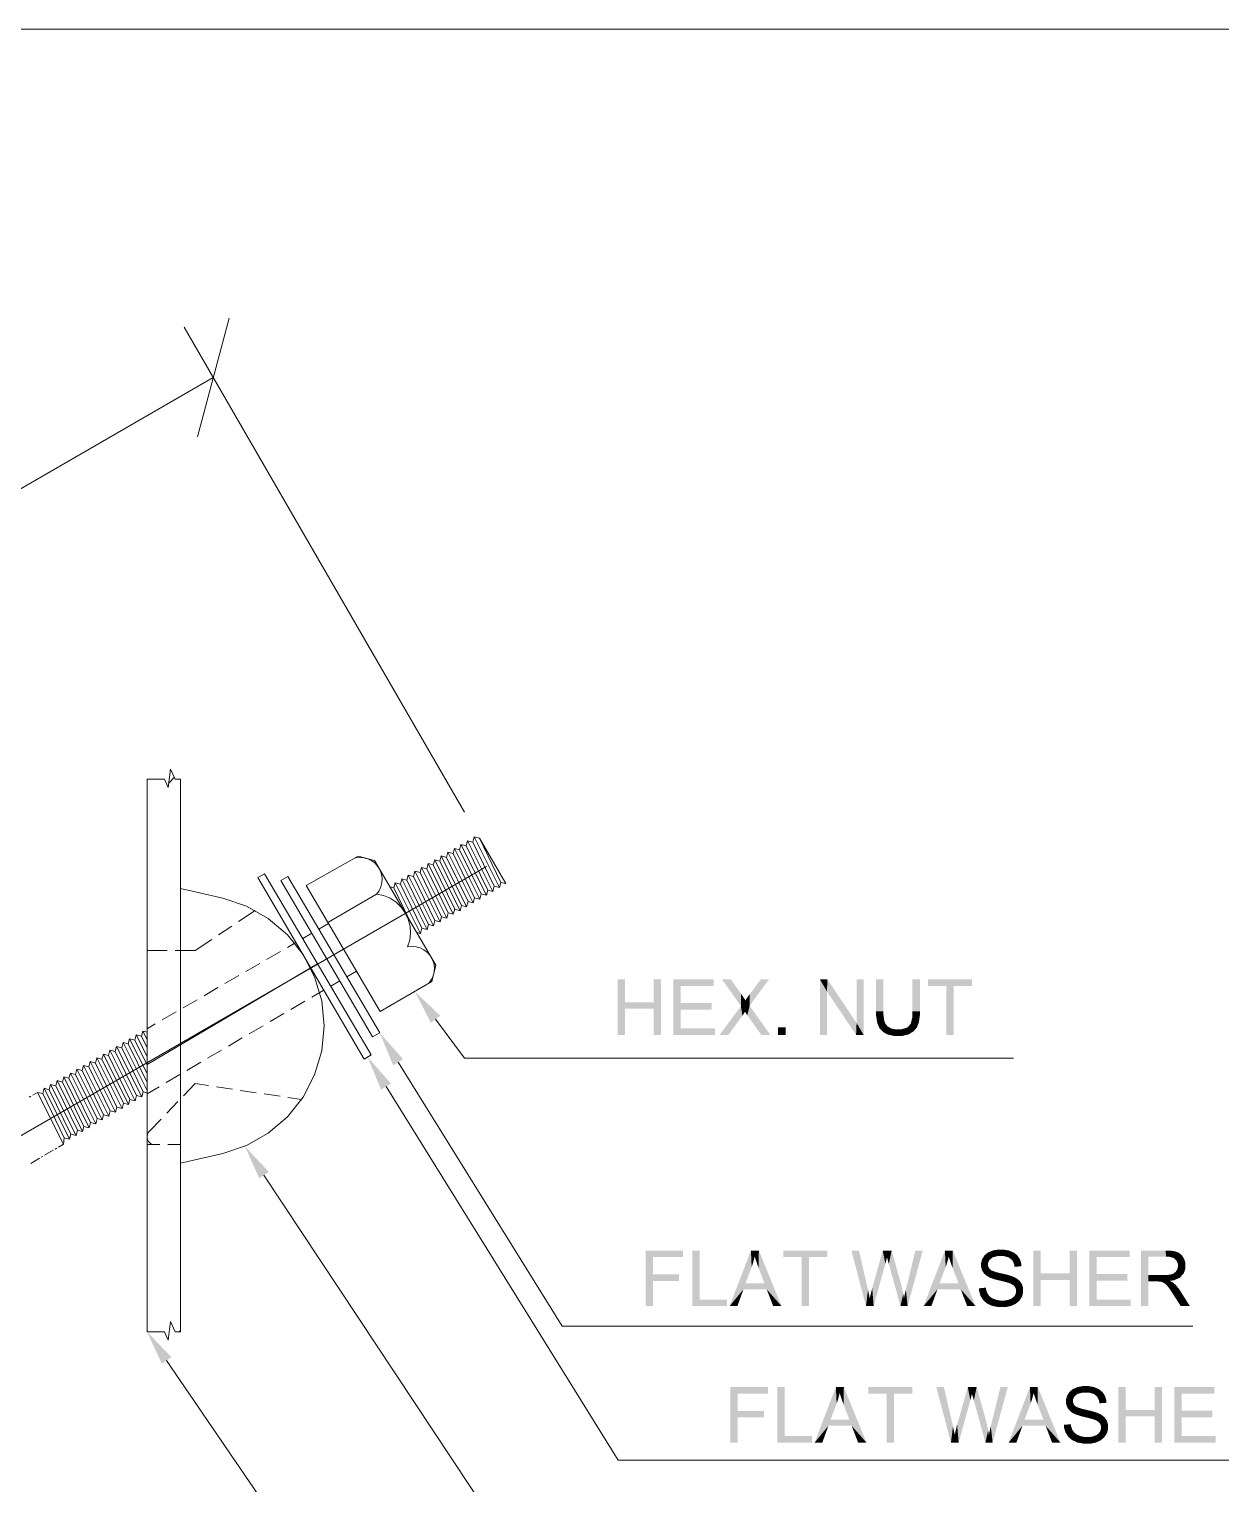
# Model space of a CAD drawing. Header units: millimetres. Extents: x 2 to 579, y 1 to 405.
# Drawn here: x 255.89 to 274.42, y 110.46 to 133.07 of the extents above; entities that cross this region are included whole.
import ezdxf

# ---------------------------------------------------------------- set-up
doc = ezdxf.new("R2010")
doc.units = ezdxf.units.MM
doc.linetypes.add('XKITLINE00', pattern=[0])
doc.layers.add('LinkedObject', color=7, linetype='Continuous', lineweight=0)

# ---------------------------------------------------------------- blocks, each defined once
blk = doc.blocks.new('*A4')
at = {"layer": 'LinkedObject'}
for color, points in [(7, [(265.152, 117.948), (265.038, 117.439), (265.038, 118.303)]), (7, [(265.152, 117.948), (265.038, 118.303), (265.152, 118.303)]), (7, [(265.715, 118.303), (265.601, 117.948), (265.601, 118.303)]), (7, [(265.601, 117.846), (265.601, 117.948), (265.715, 118.303)]), (7, [(265.601, 117.846), (265.715, 118.303), (265.715, 117.439)]), (7, [(266.021, 117.936), (265.907, 117.439), (265.907, 118.303)]), (7, [(266.021, 117.936), (265.907, 118.303), (266.021, 118.201)]), (7, [(266.532, 118.201), (265.907, 118.303), (266.532, 118.303)]), (7, [(266.021, 118.201), (265.907, 118.303), (266.532, 118.201)]), (7, [(266.798, 118.303), (266.955, 117.887), (266.661, 118.303)]), (7, [(266.955, 118.082), (266.955, 117.887), (266.798, 118.303)]), (7, [(267.09, 117.893), (267.092, 118.073), (267.39, 118.303)]), (7, [(267.39, 118.303), (267.092, 118.073), (267.265, 118.303)]), (7, [(268.183, 118.303), (268.292, 118.117), (268.183, 117.439)]), (7, [(268.292, 118.117), (268.183, 118.303), (268.3, 118.303)]), (7, [(268.292, 118.117), (268.3, 118.303), (268.745, 117.439)]), (7, [(268.745, 117.439), (268.3, 118.303), (268.753, 117.625)]), (7, [(268.863, 118.303), (268.753, 117.625), (268.753, 118.303)]), (7, [(268.863, 117.439), (268.753, 117.625), (268.863, 118.303)]), (7, [(269.171, 118.303), (269.057, 117.804), (269.057, 118.303)]), (7, [(269.171, 117.804), (269.057, 117.804), (269.171, 118.303)]), (7, [(269.736, 118.303), (269.622, 117.804), (269.622, 118.303)]), (7, [(269.736, 117.804), (269.622, 117.804), (269.736, 118.303)]), (7, [(269.861, 118.303), (270.146, 118.201), (269.861, 118.201)]), (7, [(270.26, 118.201), (270.146, 118.201), (269.861, 118.303)]), (7, [(270.26, 118.201), (269.861, 118.303), (270.546, 118.303)]), (7, [(270.26, 118.201), (270.546, 118.303), (270.546, 118.201)]), (6, [(262.281, 117.737), (262.136, 117.629), (261.886, 118.116)]), (7, [(266.98, 118.048), (266.955, 117.887), (266.955, 118.082)]), (7, [(267.014, 117.995), (266.955, 117.887), (266.98, 118.048)]), (7, [(267.072, 118.047), (267.09, 117.893), (267.038, 117.999)]), (7, [(267.092, 118.073), (267.09, 117.893), (267.072, 118.047)]), (7, [(268.183, 117.439), (268.292, 118.117), (268.292, 117.439)]), (7, [(270.146, 117.439), (270.26, 118.201), (270.26, 117.439)]), (7, [(270.146, 118.201), (270.26, 118.201), (270.146, 117.439)]), (7, [(265.152, 117.846), (265.038, 117.439), (265.152, 117.948)]), (7, [(265.038, 117.439), (265.152, 117.846), (265.152, 117.439)]), (7, [(265.152, 117.948), (265.601, 117.846), (265.152, 117.846)]), (7, [(265.601, 117.948), (265.601, 117.846), (265.152, 117.948)]), (7, [(265.601, 117.846), (265.715, 117.439), (265.601, 117.439)]), (7, [(266.021, 117.834), (265.907, 117.439), (266.021, 117.936)]), (7, [(266.021, 117.541), (265.907, 117.439), (266.021, 117.834)]), (7, [(266.5, 117.834), (266.021, 117.936), (266.5, 117.936)]), (7, [(266.021, 117.834), (266.021, 117.936), (266.5, 117.834)]), (7, [(266.955, 117.887), (266.977, 117.738), (266.622, 117.439)]), (7, [(267.024, 117.976), (266.955, 117.887), (267.014, 117.995)]), (7, [(266.955, 117.887), (267.024, 117.976), (267.09, 117.893)]), (7, [(267.09, 117.893), (267.018, 117.8), (266.955, 117.887)]), (7, [(266.977, 117.738), (266.955, 117.887), (266.984, 117.747)]), (7, [(266.984, 117.747), (266.955, 117.887), (267.004, 117.778)]), (7, [(267.004, 117.778), (266.955, 117.887), (267.018, 117.8)]), (7, [(267.018, 117.8), (267.09, 117.893), (267.027, 117.787)]), (7, [(267.038, 117.999), (267.09, 117.893), (267.024, 117.976)]), (7, [(267.027, 117.787), (267.09, 117.893), (267.045, 117.76)]), (7, [(267.045, 117.76), (267.09, 117.893), (267.054, 117.747)]), (7, [(267.054, 117.747), (267.09, 117.893), (267.272, 117.439)]), (7, [(267.272, 117.439), (267.09, 117.893), (267.413, 117.439)]), (7, [(269.171, 117.804), (269.057, 117.735), (269.057, 117.804)]), (7, [(269.171, 117.748), (269.057, 117.735), (269.171, 117.804)]), (7, [(269.595, 117.613), (269.736, 117.804), (269.707, 117.597)]), (7, [(269.622, 117.723), (269.736, 117.804), (269.595, 117.613)]), (7, [(269.736, 117.804), (269.622, 117.723), (269.622, 117.804)]), (7, [(269.707, 117.597), (269.736, 117.804), (269.721, 117.635)]), (7, [(269.721, 117.635), (269.736, 117.804), (269.736, 117.738)]), (7, [(266.622, 117.439), (266.977, 117.738), (266.759, 117.439)]), (7, [(268.753, 117.625), (268.863, 117.439), (268.745, 117.439)]), (7, [(269.171, 117.748), (269.09, 117.587), (269.057, 117.735)]), (7, [(269.057, 117.735), (269.09, 117.587), (269.074, 117.627)]), (7, [(269.182, 117.665), (269.09, 117.587), (269.171, 117.748)]), (7, [(269.09, 117.587), (269.182, 117.665), (269.192, 117.638)]), (7, [(269.202, 117.611), (269.09, 117.587), (269.192, 117.638)]), (7, [(269.202, 117.611), (269.2, 117.466), (269.09, 117.587)]), (7, [(269.09, 117.587), (269.2, 117.466), (269.107, 117.547)]), (7, [(269.238, 117.57), (269.2, 117.466), (269.202, 117.611)]), (7, [(269.568, 117.584), (269.639, 117.496), (269.542, 117.555)]), (7, [(269.707, 117.597), (269.568, 117.584), (269.595, 117.613)]), (7, [(269.692, 117.558), (269.568, 117.584), (269.707, 117.597)]), (7, [(269.639, 117.496), (269.568, 117.584), (269.692, 117.558)]), (6, [(261.703, 117.063), (261.55, 116.968), (261.341, 117.474)]), (7, [(265.907, 117.439), (266.021, 117.541), (266.551, 117.439)]), (7, [(266.551, 117.439), (266.021, 117.541), (266.551, 117.541)]), (7, [(267.651, 117.56), (267.53, 117.439), (267.53, 117.56)]), (7, [(267.651, 117.439), (267.53, 117.439), (267.651, 117.56)]), (7, [(269.107, 117.547), (269.2, 117.466), (269.162, 117.487)]), (7, [(269.2, 117.466), (269.238, 117.57), (269.264, 117.556)]), (7, [(269.289, 117.541), (269.2, 117.466), (269.264, 117.556)]), (7, [(269.289, 117.541), (269.399, 117.424), (269.2, 117.466)]), (7, [(269.2, 117.466), (269.399, 117.424), (269.239, 117.445)]), (7, [(269.239, 117.445), (269.399, 117.424), (269.338, 117.424)]), (7, [(269.352, 117.527), (269.399, 117.424), (269.289, 117.541)]), (7, [(269.399, 117.424), (269.352, 117.527), (269.389, 117.527)]), (7, [(269.452, 117.527), (269.399, 117.424), (269.389, 117.527)]), (7, [(269.399, 117.424), (269.452, 117.527), (269.461, 117.424)]), (7, [(269.6, 117.472), (269.452, 117.527), (269.542, 117.555)]), (7, [(269.562, 117.448), (269.452, 117.527), (269.6, 117.472)]), (7, [(269.461, 117.424), (269.452, 117.527), (269.562, 117.448)]), (7, [(269.542, 117.555), (269.639, 117.496), (269.6, 117.472)]), (6, [(261.515, 116.685), (261.362, 116.589), (261.153, 117.096)]), (6, [(259.617, 115.311), (259.467, 115.212), (259.244, 115.711)]), (7, [(265.587, 113.719), (265.472, 113.225), (265.472, 114.089)]), (7, [(265.587, 113.719), (265.472, 114.089), (265.587, 113.987)]), (7, [(266.055, 113.987), (265.472, 114.089), (266.055, 114.089)]), (7, [(265.587, 113.987), (265.472, 114.089), (266.055, 113.987)]), (7, [(266.312, 114.089), (266.198, 113.225), (266.198, 114.089)]), (7, [(266.312, 113.327), (266.198, 113.225), (266.312, 114.089)]), (7, [(267.111, 114.089), (267.122, 113.833), (266.779, 113.225)]), (7, [(267.122, 113.833), (267.111, 114.089), (267.137, 113.874)]), (7, [(267.137, 113.874), (267.111, 114.089), (267.16, 113.956)]), (7, [(267.16, 113.956), (267.111, 114.089), (267.169, 113.998)]), (7, [(267.234, 114.089), (267.169, 113.998), (267.111, 114.089)]), (7, [(267.169, 113.998), (267.234, 114.089), (267.179, 113.963)]), (7, [(267.179, 113.963), (267.234, 114.089), (267.21, 113.873)]), (7, [(267.21, 113.873), (267.234, 114.089), (267.23, 113.818)]), (7, [(267.23, 113.818), (267.234, 114.089), (267.321, 113.58)]), (7, [(267.321, 113.58), (267.234, 114.089), (267.356, 113.486)]), (7, [(267.356, 113.486), (267.234, 114.089), (267.586, 113.225)]), (7, [(267.613, 114.089), (267.898, 113.987), (267.613, 113.987)]), (7, [(268.012, 113.987), (267.898, 113.987), (267.613, 114.089)]), (7, [(268.012, 113.987), (267.613, 114.089), (268.298, 114.089)]), (7, [(267.898, 113.225), (268.012, 113.987), (268.012, 113.225)]), (7, [(267.898, 113.987), (268.012, 113.987), (267.898, 113.225)]), (7, [(268.012, 113.987), (268.298, 114.089), (268.298, 113.987)]), (7, [(268.79, 114.089), (268.899, 113.225), (268.672, 114.089)]), (7, [(268.92, 113.522), (268.899, 113.225), (268.79, 114.089)]), (7, [(269.16, 114.089), (269.2, 113.883), (268.996, 113.505)]), (7, [(269.2, 113.883), (269.16, 114.089), (269.206, 113.904)]), (7, [(269.206, 113.904), (269.16, 114.089), (269.219, 113.954)]), (7, [(269.219, 113.954), (269.16, 114.089), (269.226, 113.984)]), (7, [(269.298, 114.089), (269.226, 113.984), (269.16, 114.089)]), (7, [(269.226, 113.984), (269.298, 114.089), (269.228, 113.975)]), (7, [(269.228, 113.975), (269.298, 114.089), (269.242, 113.924)]), (7, [(269.242, 113.924), (269.298, 114.089), (269.254, 113.883)]), (7, [(269.254, 113.883), (269.298, 114.089), (269.421, 113.651)]), (7, [(269.782, 114.089), (269.532, 113.533), (269.667, 114.089)]), (7, [(269.546, 113.225), (269.532, 113.533), (269.782, 114.089)]), (7, [(270.126, 114.089), (270.138, 113.833), (269.794, 113.225)]), (7, [(270.138, 113.833), (270.126, 114.089), (270.152, 113.874)]), (7, [(270.152, 113.874), (270.126, 114.089), (270.176, 113.956)]), (7, [(270.176, 113.956), (270.126, 114.089), (270.184, 113.998)]), (7, [(270.249, 114.089), (270.184, 113.998), (270.126, 114.089)]), (7, [(270.184, 113.998), (270.249, 114.089), (270.195, 113.963)]), (7, [(270.195, 113.963), (270.249, 114.089), (270.225, 113.873)]), (7, [(270.225, 113.873), (270.249, 114.089), (270.246, 113.818)]), (7, [(270.246, 113.818), (270.249, 114.089), (270.336, 113.58)]), (7, [(270.336, 113.58), (270.249, 114.089), (270.372, 113.486)]), (7, [(270.372, 113.486), (270.249, 114.089), (270.602, 113.225)]), (7, [(270.725, 113.987), (270.688, 113.865), (270.706, 113.959)]), (7, [(270.821, 113.945), (270.688, 113.865), (270.725, 113.987)]), (7, [(270.706, 113.959), (270.688, 113.865), (270.688, 113.898)]), (7, [(270.743, 114.016), (270.845, 113.964), (270.725, 113.987)]), (7, [(270.725, 113.987), (270.845, 113.964), (270.821, 113.945)]), (7, [(270.797, 114.059), (270.845, 113.964), (270.743, 114.016)]), (7, [(270.868, 113.983), (270.797, 114.059), (270.833, 114.074)]), (7, [(270.845, 113.964), (270.797, 114.059), (270.868, 113.983)]), (7, [(270.869, 114.089), (270.944, 114.002), (270.833, 114.074)]), (7, [(270.833, 114.074), (270.944, 114.002), (270.868, 113.983)]), (7, [(270.948, 114.103), (270.944, 114.002), (270.869, 114.089)]), (7, [(270.991, 114.103), (270.944, 114.002), (270.948, 114.103)]), (7, [(270.944, 114.002), (270.991, 114.103), (270.996, 114.002)]), (7, [(270.991, 114.103), (271.046, 114.002), (270.996, 114.002)]), (7, [(271.124, 114.088), (270.991, 114.103), (271.039, 114.103)]), (7, [(271.161, 114.072), (270.991, 114.103), (271.124, 114.088)]), (7, [(271.121, 113.981), (270.991, 114.103), (271.161, 114.072)]), (7, [(271.046, 114.002), (270.991, 114.103), (271.121, 113.981)]), (7, [(271.161, 114.072), (271.146, 113.96), (271.121, 113.981)]), (7, [(271.197, 114.057), (271.146, 113.96), (271.161, 114.072)]), (7, [(271.146, 113.96), (271.197, 114.057), (271.172, 113.939)]), (7, [(271.172, 113.939), (271.197, 114.057), (271.273, 113.981)]), (7, [(271.273, 113.981), (271.202, 113.877), (271.172, 113.939)]), (7, [(271.273, 113.981), (271.197, 114.057), (271.254, 114.011)]), (7, [(271.293, 113.951), (271.202, 113.877), (271.273, 113.981)]), (7, [(271.616, 113.734), (271.501, 113.225), (271.501, 114.089)]), (7, [(271.616, 113.734), (271.501, 114.089), (271.616, 114.089)]), (7, [(272.179, 114.089), (272.065, 113.734), (272.065, 114.089)]), (7, [(272.065, 113.632), (272.065, 113.734), (272.179, 114.089)]), (7, [(272.065, 113.632), (272.179, 114.089), (272.179, 113.225)]), (7, [(272.485, 113.722), (272.371, 113.225), (272.371, 114.089)]), (7, [(272.485, 113.722), (272.371, 114.089), (272.485, 113.987)]), (7, [(272.995, 113.987), (272.371, 114.089), (272.995, 114.089)]), (7, [(272.485, 113.987), (272.371, 114.089), (272.995, 113.987)]), (7, [(273.289, 113.708), (273.175, 113.225), (273.175, 114.089)]), (7, [(273.175, 114.089), (273.289, 113.994), (273.289, 113.708)]), (7, [(273.562, 113.994), (273.175, 114.089), (273.557, 114.089)]), (7, [(273.289, 113.994), (273.175, 114.089), (273.562, 113.994)]), (7, [(273.557, 114.089), (273.61, 113.994), (273.562, 113.994)]), (7, [(273.703, 114.077), (273.557, 114.089), (273.615, 114.089)]), (7, [(273.733, 114.065), (273.557, 114.089), (273.703, 114.077)]), (7, [(273.68, 113.974), (273.557, 114.089), (273.733, 114.065)]), (7, [(273.61, 113.994), (273.557, 114.089), (273.68, 113.974)]), (7, [(273.733, 114.065), (273.703, 113.954), (273.68, 113.974)]), (7, [(273.763, 114.054), (273.703, 113.954), (273.733, 114.065)]), (7, [(273.703, 113.954), (273.763, 114.054), (273.725, 113.934)]), (7, [(273.725, 113.934), (273.763, 114.054), (273.829, 113.983)]), (7, [(273.829, 113.983), (273.747, 113.884), (273.725, 113.934)]), (7, [(273.847, 113.954), (273.747, 113.884), (273.829, 113.983)]), (7, [(273.865, 113.889), (273.747, 113.884), (273.847, 113.954)]), (7, [(273.829, 113.983), (273.763, 114.054), (273.811, 114.013)]), (7, [(266.779, 113.225), (267.122, 113.833), (267.027, 113.58)]), (7, [(268.996, 113.505), (269.2, 113.883), (269.018, 113.225)]), (7, [(269.421, 113.651), (269.435, 113.225), (269.254, 113.883)]), (7, [(269.794, 113.225), (270.138, 113.833), (270.042, 113.58)]), (7, [(270.797, 113.899), (270.688, 113.865), (270.821, 113.945)]), (7, [(270.688, 113.865), (270.797, 113.899), (270.797, 113.873)]), (7, [(270.797, 113.849), (270.688, 113.865), (270.797, 113.873)]), (7, [(270.688, 113.865), (270.797, 113.849), (270.688, 113.835)]), (7, [(270.688, 113.835), (270.797, 113.849), (270.703, 113.781)]), (7, [(270.703, 113.781), (270.797, 113.849), (270.718, 113.757)]), (7, [(270.718, 113.757), (270.797, 113.849), (270.814, 113.811)]), (7, [(270.814, 113.811), (270.779, 113.693), (270.718, 113.757)]), (7, [(270.718, 113.757), (270.779, 113.693), (270.733, 113.733)]), (7, [(270.831, 113.796), (270.779, 113.693), (270.814, 113.811)]), (7, [(270.779, 113.693), (270.831, 113.796), (270.81, 113.677)]), (7, [(270.81, 113.677), (270.831, 113.796), (270.847, 113.781)]), (7, [(270.81, 113.677), (270.847, 113.781), (270.834, 113.664)]), (7, [(270.834, 113.664), (270.847, 113.781), (270.917, 113.637)]), (7, [(270.917, 113.637), (270.847, 113.781), (270.933, 113.75)]), (7, [(270.917, 113.637), (270.933, 113.75), (270.976, 113.623)]), (7, [(270.976, 113.623), (270.933, 113.75), (271.003, 113.734)]), (7, [(270.976, 113.623), (271.003, 113.734), (271.036, 113.609)]), (7, [(271.036, 113.609), (271.003, 113.734), (271.073, 113.719)]), (7, [(271.314, 113.883), (271.202, 113.877), (271.293, 113.951)]), (7, [(271.316, 113.845), (271.202, 113.877), (271.314, 113.883)]), (7, [(271.202, 113.877), (271.316, 113.845), (271.206, 113.836)]), (7, [(271.616, 113.632), (271.501, 113.225), (271.616, 113.734)]), (7, [(271.616, 113.734), (272.065, 113.632), (271.616, 113.632)]), (7, [(272.065, 113.734), (272.065, 113.632), (271.616, 113.734)]), (7, [(273.679, 113.732), (273.805, 113.698), (273.657, 113.724)]), (7, [(273.805, 113.698), (273.679, 113.732), (273.713, 113.758)]), (7, [(273.724, 113.776), (273.805, 113.698), (273.713, 113.758)]), (7, [(273.736, 113.794), (273.805, 113.698), (273.724, 113.776)]), (7, [(273.736, 113.794), (273.865, 113.853), (273.805, 113.698)]), (7, [(273.747, 113.832), (273.865, 113.853), (273.736, 113.794)]), (7, [(273.865, 113.853), (273.747, 113.884), (273.865, 113.889)]), (7, [(273.747, 113.884), (273.865, 113.853), (273.747, 113.853)]), (7, [(273.865, 113.853), (273.747, 113.832), (273.747, 113.853)]), (7, [(273.805, 113.698), (273.865, 113.853), (273.835, 113.729)]), (7, [(273.835, 113.729), (273.865, 113.853), (273.865, 113.807)]), (7, [(265.587, 113.617), (265.472, 113.225), (265.587, 113.719)]), (7, [(265.472, 113.225), (265.587, 113.617), (265.587, 113.225)]), (7, [(265.992, 113.617), (265.587, 113.719), (265.992, 113.719)]), (7, [(265.587, 113.617), (265.587, 113.719), (265.992, 113.617)]), (7, [(266.995, 113.486), (266.779, 113.225), (267.027, 113.58)]), (7, [(267.027, 113.58), (267.356, 113.486), (266.995, 113.486)]), (7, [(267.321, 113.58), (267.356, 113.486), (267.027, 113.58)]), (7, [(268.931, 113.478), (268.899, 113.225), (268.92, 113.522)]), (7, [(268.996, 113.505), (269.018, 113.225), (268.993, 113.494)]), (7, [(269.444, 113.57), (269.435, 113.225), (269.421, 113.651)]), (7, [(269.478, 113.417), (269.435, 113.225), (269.444, 113.57)]), (7, [(269.532, 113.533), (269.546, 113.225), (269.519, 113.48)]), (7, [(270.01, 113.486), (269.794, 113.225), (270.042, 113.58)]), (7, [(270.042, 113.58), (270.372, 113.486), (270.01, 113.486)]), (7, [(270.336, 113.58), (270.372, 113.486), (270.042, 113.58)]), (7, [(270.767, 113.479), (270.656, 113.502), (270.764, 113.512)]), (7, [(270.656, 113.502), (270.703, 113.347), (270.657, 113.459)]), (7, [(270.767, 113.479), (270.703, 113.347), (270.656, 113.502)]), (7, [(271.036, 113.609), (271.073, 113.719), (271.113, 113.588)]), (7, [(271.113, 113.588), (271.073, 113.719), (271.13, 113.581)]), (7, [(271.13, 113.581), (271.073, 113.719), (271.157, 113.57)]), (7, [(271.168, 113.691), (271.157, 113.57), (271.073, 113.719)]), (7, [(271.194, 113.679), (271.157, 113.57), (271.168, 113.691)]), (7, [(271.157, 113.57), (271.194, 113.679), (271.196, 113.545)]), (7, [(271.196, 113.545), (271.194, 113.679), (271.232, 113.662)]), (7, [(271.196, 113.545), (271.232, 113.662), (271.208, 113.53)]), (7, [(271.208, 113.53), (271.232, 113.662), (271.22, 113.515)]), (7, [(271.232, 113.662), (271.306, 113.591), (271.22, 113.515)]), (7, [(271.22, 113.515), (271.306, 113.591), (271.232, 113.479)]), (7, [(271.306, 113.591), (271.232, 113.662), (271.288, 113.618)]), (7, [(271.232, 113.479), (271.306, 113.591), (271.324, 113.565)]), (7, [(271.232, 113.479), (271.324, 113.565), (271.232, 113.459)]), (7, [(271.232, 113.459), (271.324, 113.565), (271.232, 113.439)]), (7, [(271.324, 113.565), (271.342, 113.468), (271.232, 113.439)]), (7, [(271.342, 113.468), (271.324, 113.565), (271.342, 113.503)]), (7, [(271.501, 113.225), (271.616, 113.632), (271.616, 113.225)]), (7, [(272.065, 113.632), (272.179, 113.225), (272.065, 113.225)]), (7, [(272.485, 113.62), (272.371, 113.225), (272.485, 113.722)]), (7, [(272.485, 113.327), (272.371, 113.225), (272.485, 113.62)]), (7, [(272.963, 113.62), (272.485, 113.722), (272.963, 113.722)]), (7, [(272.485, 113.62), (272.485, 113.722), (272.963, 113.62)]), (7, [(273.289, 113.708), (273.289, 113.608), (273.175, 113.225)]), (7, [(273.175, 113.225), (273.289, 113.608), (273.289, 113.225)]), (7, [(273.421, 113.608), (273.289, 113.708), (273.534, 113.708)]), (7, [(273.289, 113.608), (273.289, 113.708), (273.421, 113.608)]), (7, [(273.421, 113.608), (273.534, 113.708), (273.444, 113.608)]), (7, [(273.444, 113.608), (273.534, 113.708), (273.475, 113.606)]), (7, [(273.475, 113.606), (273.534, 113.708), (273.485, 113.604)]), (7, [(273.485, 113.604), (273.534, 113.708), (273.498, 113.601)]), (7, [(273.498, 113.601), (273.534, 113.708), (273.524, 113.589)]), (7, [(273.524, 113.589), (273.534, 113.708), (273.574, 113.708)]), (7, [(273.524, 113.589), (273.574, 113.708), (273.537, 113.581)]), (7, [(273.574, 113.708), (273.622, 113.618), (273.537, 113.581)]), (7, [(273.537, 113.581), (273.622, 113.618), (273.55, 113.573)]), (7, [(273.622, 113.618), (273.579, 113.544), (273.55, 113.573)]), (7, [(273.635, 113.716), (273.622, 113.618), (273.574, 113.708)]), (7, [(273.644, 113.607), (273.579, 113.544), (273.622, 113.618)]), (7, [(273.579, 113.544), (273.644, 113.607), (273.595, 113.524)]), (7, [(273.595, 113.524), (273.644, 113.607), (273.611, 113.503)]), (7, [(273.611, 113.503), (273.644, 113.607), (273.69, 113.575)]), (7, [(273.69, 113.575), (273.652, 113.443), (273.611, 113.503)]), (7, [(273.622, 113.618), (273.635, 113.716), (273.684, 113.626)]), (7, [(273.657, 113.724), (273.805, 113.698), (273.635, 113.716)]), (7, [(273.775, 113.666), (273.635, 113.716), (273.805, 113.698)]), (7, [(273.684, 113.626), (273.635, 113.716), (273.775, 113.666)]), (7, [(273.69, 113.575), (273.644, 113.607), (273.679, 113.585)]), (7, [(273.715, 113.552), (273.652, 113.443), (273.69, 113.575)]), (7, [(273.763, 113.494), (273.652, 113.443), (273.715, 113.552)]), (7, [(266.198, 113.225), (266.312, 113.327), (266.737, 113.225)]), (7, [(266.737, 113.225), (266.312, 113.327), (266.737, 113.327)]), (7, [(266.779, 113.225), (266.995, 113.486), (266.9, 113.225)]), (7, [(267.356, 113.486), (267.586, 113.225), (267.456, 113.225)]), (7, [(268.949, 113.389), (268.899, 113.225), (268.931, 113.478)]), (7, [(268.957, 113.346), (268.899, 113.225), (268.949, 113.389)]), (7, [(268.957, 113.346), (269.018, 113.225), (268.899, 113.225)]), (7, [(268.973, 113.415), (269.018, 113.225), (268.957, 113.346)]), (7, [(268.993, 113.494), (269.018, 113.225), (268.973, 113.415)]), (7, [(269.489, 113.346), (269.435, 113.225), (269.478, 113.417)]), (7, [(269.489, 113.346), (269.546, 113.225), (269.435, 113.225)]), (7, [(269.497, 113.386), (269.546, 113.225), (269.489, 113.346)]), (7, [(269.519, 113.48), (269.546, 113.225), (269.497, 113.386)]), (7, [(269.794, 113.225), (270.01, 113.486), (269.915, 113.225)]), (7, [(270.372, 113.486), (270.602, 113.225), (270.472, 113.225)]), (7, [(270.657, 113.459), (270.703, 113.347), (270.68, 113.381)]), (7, [(270.785, 113.426), (270.703, 113.347), (270.767, 113.479)]), (7, [(270.703, 113.347), (270.785, 113.426), (270.725, 113.313)]), (7, [(270.725, 113.313), (270.785, 113.426), (270.787, 113.261)]), (7, [(270.799, 113.405), (270.787, 113.261), (270.785, 113.426)]), (7, [(270.813, 113.384), (270.787, 113.261), (270.799, 113.405)]), (7, [(270.813, 113.384), (270.827, 113.244), (270.787, 113.261)]), (7, [(270.856, 113.35), (270.827, 113.244), (270.813, 113.384)]), (7, [(270.827, 113.244), (270.856, 113.35), (270.867, 113.227)]), (7, [(270.886, 113.338), (270.867, 113.227), (270.856, 113.35)]), (7, [(270.915, 113.325), (270.867, 113.227), (270.886, 113.338)]), (7, [(270.915, 113.325), (270.965, 113.21), (270.867, 113.227)]), (7, [(270.981, 113.312), (270.965, 113.21), (270.915, 113.325)]), (7, [(270.981, 113.312), (271.023, 113.21), (270.965, 113.21)]), (7, [(271.018, 113.312), (271.023, 113.21), (270.981, 113.312)]), (7, [(271.018, 113.312), (271.069, 113.21), (271.023, 113.21)]), (7, [(271.051, 113.312), (271.069, 113.21), (271.018, 113.312)]), (7, [(271.108, 113.322), (271.189, 113.244), (271.051, 113.312)]), (7, [(271.051, 113.312), (271.189, 113.244), (271.069, 113.21)]), (7, [(271.133, 113.331), (271.283, 113.308), (271.108, 113.322)]), (7, [(271.226, 113.261), (271.108, 113.322), (271.283, 113.308)]), (7, [(271.189, 113.244), (271.108, 113.322), (271.226, 113.261)]), (7, [(271.158, 113.341), (271.283, 113.308), (271.133, 113.331)]), (7, [(271.195, 113.368), (271.302, 113.339), (271.158, 113.341)]), (7, [(271.158, 113.341), (271.302, 113.339), (271.283, 113.308)]), (7, [(271.208, 113.385), (271.322, 113.369), (271.195, 113.368)]), (7, [(271.302, 113.339), (271.195, 113.368), (271.322, 113.369)]), (7, [(271.22, 113.402), (271.322, 113.369), (271.208, 113.385)]), (7, [(271.22, 113.402), (271.342, 113.468), (271.322, 113.369)]), (7, [(271.232, 113.439), (271.342, 113.468), (271.22, 113.402)]), (7, [(271.322, 113.369), (271.342, 113.468), (271.342, 113.434)]), (7, [(272.371, 113.225), (272.485, 113.327), (273.015, 113.225)]), (7, [(273.015, 113.225), (272.485, 113.327), (273.015, 113.327)]), (7, [(273.652, 113.443), (273.763, 113.494), (273.677, 113.404)]), (7, [(273.677, 113.404), (273.763, 113.494), (273.785, 113.46)]), (7, [(273.677, 113.404), (273.785, 113.46), (273.792, 113.225)]), (7, [(273.792, 113.225), (273.785, 113.46), (273.934, 113.225)]), (7, [(271.069, 113.21), (271.189, 113.244), (271.152, 113.227)]), (6, [(258.103, 112.432), (257.954, 112.331), (257.724, 112.827)]), (7, [(266.907, 111.597), (266.793, 111.103), (266.793, 111.967)]), (7, [(266.907, 111.597), (266.793, 111.967), (266.907, 111.865)]), (7, [(267.375, 111.865), (266.793, 111.967), (267.375, 111.967)]), (7, [(266.907, 111.865), (266.793, 111.967), (267.375, 111.865)]), (7, [(267.633, 111.967), (267.519, 111.103), (267.519, 111.967)]), (7, [(267.633, 111.205), (267.519, 111.103), (267.633, 111.967)]), (7, [(268.431, 111.967), (268.443, 111.711), (268.1, 111.103)]), (7, [(268.443, 111.711), (268.431, 111.967), (268.458, 111.752)]), (7, [(268.458, 111.752), (268.431, 111.967), (268.481, 111.835)]), (7, [(268.481, 111.835), (268.431, 111.967), (268.49, 111.876)]), (7, [(268.555, 111.967), (268.49, 111.876), (268.431, 111.967)]), (7, [(268.49, 111.876), (268.555, 111.967), (268.5, 111.841)]), (7, [(268.5, 111.841), (268.555, 111.967), (268.53, 111.751)]), (7, [(268.53, 111.751), (268.555, 111.967), (268.551, 111.697)]), (7, [(268.551, 111.697), (268.555, 111.967), (268.641, 111.458)]), (7, [(268.641, 111.458), (268.555, 111.967), (268.677, 111.365)]), (7, [(268.677, 111.365), (268.555, 111.967), (268.907, 111.103)]), (7, [(268.934, 111.967), (269.218, 111.865), (268.934, 111.865)]), (7, [(269.332, 111.865), (269.218, 111.865), (268.934, 111.967)]), (7, [(269.332, 111.865), (268.934, 111.967), (269.618, 111.967)]), (7, [(269.332, 111.865), (269.618, 111.967), (269.618, 111.865)]), (7, [(270.11, 111.967), (270.22, 111.103), (269.992, 111.967)]), (7, [(270.241, 111.401), (270.22, 111.103), (270.11, 111.967)]), (7, [(270.481, 111.967), (270.521, 111.761), (270.316, 111.383)]), (7, [(270.521, 111.761), (270.481, 111.967), (270.526, 111.782)]), (7, [(270.526, 111.782), (270.481, 111.967), (270.539, 111.833)]), (7, [(270.539, 111.833), (270.481, 111.967), (270.547, 111.863)]), (7, [(270.619, 111.967), (270.547, 111.863), (270.481, 111.967)]), (7, [(270.547, 111.863), (270.619, 111.967), (270.549, 111.853)]), (7, [(270.549, 111.853), (270.619, 111.967), (270.563, 111.802)]), (7, [(270.563, 111.802), (270.619, 111.967), (270.575, 111.761)]), (7, [(270.575, 111.761), (270.619, 111.967), (270.742, 111.529)]), (7, [(271.103, 111.967), (270.853, 111.412), (270.988, 111.967)]), (7, [(270.867, 111.103), (270.853, 111.412), (271.103, 111.967)]), (7, [(271.447, 111.967), (271.458, 111.711), (271.115, 111.103)]), (7, [(271.458, 111.711), (271.447, 111.967), (271.473, 111.752)]), (7, [(271.473, 111.752), (271.447, 111.967), (271.496, 111.835)]), (7, [(271.496, 111.835), (271.447, 111.967), (271.505, 111.876)]), (7, [(271.57, 111.967), (271.505, 111.876), (271.447, 111.967)]), (7, [(271.505, 111.876), (271.57, 111.967), (271.515, 111.841)]), (7, [(271.515, 111.841), (271.57, 111.967), (271.546, 111.751)]), (7, [(271.546, 111.751), (271.57, 111.967), (271.566, 111.697)]), (7, [(271.566, 111.697), (271.57, 111.967), (271.657, 111.458)]), (7, [(271.657, 111.458), (271.57, 111.967), (271.692, 111.365)]), (7, [(271.692, 111.365), (271.57, 111.967), (271.922, 111.103)]), (7, [(272.118, 111.938), (272.165, 111.843), (272.064, 111.894)]), (7, [(272.189, 111.862), (272.118, 111.938), (272.154, 111.952)]), (7, [(272.165, 111.843), (272.118, 111.938), (272.189, 111.862)]), (7, [(272.189, 111.967), (272.265, 111.881), (272.154, 111.952)]), (7, [(272.154, 111.952), (272.265, 111.881), (272.189, 111.862)]), (7, [(272.268, 111.982), (272.265, 111.881), (272.189, 111.967)]), (7, [(272.312, 111.982), (272.265, 111.881), (272.268, 111.982)]), (7, [(272.265, 111.881), (272.312, 111.982), (272.316, 111.881)]), (7, [(272.312, 111.982), (272.366, 111.881), (272.316, 111.881)]), (7, [(272.445, 111.966), (272.312, 111.982), (272.36, 111.982)]), (7, [(272.481, 111.951), (272.312, 111.982), (272.445, 111.966)]), (7, [(272.441, 111.86), (272.312, 111.982), (272.481, 111.951)]), (7, [(272.366, 111.881), (272.312, 111.982), (272.441, 111.86)]), (7, [(272.481, 111.951), (272.467, 111.839), (272.441, 111.86)]), (7, [(272.518, 111.935), (272.467, 111.839), (272.481, 111.951)]), (7, [(272.467, 111.839), (272.518, 111.935), (272.492, 111.818)]), (7, [(272.492, 111.818), (272.518, 111.935), (272.594, 111.86)]), (7, [(272.594, 111.86), (272.518, 111.935), (272.574, 111.89)]), (7, [(272.936, 111.612), (272.822, 111.103), (272.822, 111.967)]), (7, [(272.936, 111.612), (272.822, 111.967), (272.936, 111.967)]), (7, [(273.499, 111.967), (273.385, 111.612), (273.385, 111.967)]), (7, [(273.385, 111.51), (273.385, 111.612), (273.499, 111.967)]), (7, [(273.385, 111.51), (273.499, 111.967), (273.499, 111.103)]), (7, [(273.805, 111.601), (273.691, 111.103), (273.691, 111.967)]), (7, [(273.805, 111.601), (273.691, 111.967), (273.805, 111.865)]), (7, [(274.316, 111.865), (273.691, 111.967), (274.316, 111.967)]), (7, [(273.805, 111.865), (273.691, 111.967), (274.316, 111.865)]), (7, [(268.1, 111.103), (268.443, 111.711), (268.348, 111.458)]), (7, [(269.218, 111.103), (269.332, 111.865), (269.332, 111.103)]), (7, [(269.218, 111.865), (269.332, 111.865), (269.218, 111.103)]), (7, [(270.316, 111.383), (270.521, 111.761), (270.339, 111.103)]), (7, [(270.742, 111.529), (270.755, 111.103), (270.575, 111.761)]), (7, [(271.115, 111.103), (271.458, 111.711), (271.363, 111.458)]), (7, [(272.045, 111.866), (272.008, 111.743), (272.027, 111.837)]), (7, [(272.142, 111.824), (272.008, 111.743), (272.045, 111.866)]), (7, [(272.027, 111.837), (272.008, 111.743), (272.008, 111.776)]), (7, [(272.118, 111.778), (272.008, 111.743), (272.142, 111.824)]), (7, [(272.008, 111.743), (272.118, 111.778), (272.118, 111.751)]), (7, [(272.118, 111.728), (272.008, 111.743), (272.118, 111.751)]), (7, [(272.008, 111.743), (272.118, 111.728), (272.008, 111.714)]), (7, [(272.008, 111.714), (272.118, 111.728), (272.023, 111.66)]), (7, [(272.023, 111.66), (272.118, 111.728), (272.038, 111.636)]), (7, [(272.038, 111.636), (272.118, 111.728), (272.135, 111.689)]), (7, [(272.064, 111.894), (272.165, 111.843), (272.045, 111.866)]), (7, [(272.045, 111.866), (272.165, 111.843), (272.142, 111.824)]), (7, [(272.594, 111.86), (272.522, 111.756), (272.492, 111.818)]), (7, [(272.614, 111.83), (272.522, 111.756), (272.594, 111.86)]), (7, [(272.635, 111.761), (272.522, 111.756), (272.614, 111.83)]), (7, [(272.636, 111.723), (272.522, 111.756), (272.635, 111.761)]), (7, [(272.522, 111.756), (272.636, 111.723), (272.527, 111.715)]), (7, [(266.907, 111.495), (266.793, 111.103), (266.907, 111.597)]), (7, [(266.793, 111.103), (266.907, 111.495), (266.907, 111.103)]), (7, [(267.312, 111.495), (266.907, 111.597), (267.312, 111.597)]), (7, [(266.907, 111.495), (266.907, 111.597), (267.312, 111.495)]), (7, [(270.765, 111.448), (270.755, 111.103), (270.742, 111.529)]), (7, [(272.135, 111.689), (272.1, 111.571), (272.038, 111.636)]), (7, [(272.038, 111.636), (272.1, 111.571), (272.054, 111.612)]), (7, [(272.151, 111.674), (272.1, 111.571), (272.135, 111.689)]), (7, [(272.1, 111.571), (272.151, 111.674), (272.13, 111.555)]), (7, [(272.13, 111.555), (272.151, 111.674), (272.168, 111.659)]), (7, [(272.13, 111.555), (272.168, 111.659), (272.154, 111.543)]), (7, [(272.154, 111.543), (272.168, 111.659), (272.237, 111.516)]), (7, [(272.237, 111.516), (272.168, 111.659), (272.254, 111.629)]), (7, [(272.237, 111.516), (272.254, 111.629), (272.297, 111.501)]), (7, [(272.297, 111.501), (272.254, 111.629), (272.324, 111.613)]), (7, [(272.297, 111.501), (272.324, 111.613), (272.356, 111.487)]), (7, [(272.356, 111.487), (272.324, 111.613), (272.393, 111.597)]), (7, [(272.356, 111.487), (272.393, 111.597), (272.433, 111.466)]), (7, [(272.433, 111.466), (272.393, 111.597), (272.451, 111.459)]), (7, [(272.451, 111.459), (272.393, 111.597), (272.478, 111.449)]), (7, [(272.489, 111.569), (272.478, 111.449), (272.393, 111.597)]), (7, [(272.515, 111.558), (272.478, 111.449), (272.489, 111.569)]), (7, [(272.478, 111.449), (272.515, 111.558), (272.517, 111.423)]), (7, [(272.517, 111.423), (272.515, 111.558), (272.553, 111.54)]), (7, [(272.517, 111.423), (272.553, 111.54), (272.529, 111.408)]), (7, [(272.529, 111.408), (272.553, 111.54), (272.541, 111.393)]), (7, [(272.553, 111.54), (272.626, 111.47), (272.541, 111.393)]), (7, [(272.541, 111.393), (272.626, 111.47), (272.552, 111.358)]), (7, [(272.552, 111.358), (272.626, 111.47), (272.644, 111.443)]), (7, [(272.626, 111.47), (272.553, 111.54), (272.608, 111.496)]), (7, [(272.936, 111.51), (272.822, 111.103), (272.936, 111.612)]), (7, [(272.822, 111.103), (272.936, 111.51), (272.936, 111.103)]), (7, [(272.936, 111.612), (273.385, 111.51), (272.936, 111.51)]), (7, [(273.385, 111.612), (273.385, 111.51), (272.936, 111.612)]), (7, [(273.385, 111.51), (273.499, 111.103), (273.385, 111.103)]), (7, [(273.805, 111.499), (273.691, 111.103), (273.805, 111.601)]), (7, [(273.805, 111.205), (273.691, 111.103), (273.805, 111.499)]), (7, [(274.284, 111.499), (273.805, 111.601), (274.284, 111.601)]), (7, [(273.805, 111.499), (273.805, 111.601), (274.284, 111.499)]), (7, [(268.315, 111.365), (268.1, 111.103), (268.348, 111.458)]), (7, [(268.1, 111.103), (268.315, 111.365), (268.22, 111.103)]), (7, [(268.348, 111.458), (268.677, 111.365), (268.315, 111.365)]), (7, [(268.641, 111.458), (268.677, 111.365), (268.348, 111.458)]), (7, [(268.677, 111.365), (268.907, 111.103), (268.777, 111.103)]), (7, [(270.251, 111.356), (270.22, 111.103), (270.241, 111.401)]), (7, [(270.27, 111.268), (270.22, 111.103), (270.251, 111.356)]), (7, [(270.277, 111.224), (270.22, 111.103), (270.27, 111.268)]), (7, [(270.294, 111.293), (270.339, 111.103), (270.277, 111.224)]), (7, [(270.313, 111.373), (270.339, 111.103), (270.294, 111.293)]), (7, [(270.316, 111.383), (270.339, 111.103), (270.313, 111.373)]), (7, [(270.799, 111.295), (270.755, 111.103), (270.765, 111.448)]), (7, [(270.809, 111.224), (270.755, 111.103), (270.799, 111.295)]), (7, [(270.818, 111.265), (270.867, 111.103), (270.809, 111.224)]), (7, [(270.839, 111.359), (270.867, 111.103), (270.818, 111.265)]), (7, [(270.853, 111.412), (270.867, 111.103), (270.839, 111.359)]), (7, [(271.331, 111.365), (271.115, 111.103), (271.363, 111.458)]), (7, [(271.115, 111.103), (271.331, 111.365), (271.236, 111.103)]), (7, [(271.363, 111.458), (271.692, 111.365), (271.331, 111.365)]), (7, [(271.657, 111.458), (271.692, 111.365), (271.363, 111.458)]), (7, [(271.692, 111.365), (271.922, 111.103), (271.792, 111.103)]), (7, [(272.088, 111.357), (271.976, 111.38), (272.084, 111.39)]), (7, [(271.976, 111.38), (272.024, 111.225), (271.977, 111.337)]), (7, [(272.088, 111.357), (272.024, 111.225), (271.976, 111.38)]), (7, [(271.977, 111.337), (272.024, 111.225), (272.001, 111.26)]), (7, [(272.106, 111.304), (272.024, 111.225), (272.088, 111.357)]), (7, [(272.024, 111.225), (272.106, 111.304), (272.046, 111.191)]), (7, [(272.046, 111.191), (272.106, 111.304), (272.108, 111.14)]), (7, [(272.12, 111.283), (272.108, 111.14), (272.106, 111.304)]), (7, [(272.134, 111.263), (272.108, 111.14), (272.12, 111.283)]), (7, [(272.134, 111.263), (272.148, 111.123), (272.108, 111.14)]), (7, [(272.177, 111.229), (272.148, 111.123), (272.134, 111.263)]), (7, [(272.516, 111.246), (272.623, 111.217), (272.479, 111.22)]), (7, [(272.528, 111.263), (272.643, 111.248), (272.516, 111.246)]), (7, [(272.623, 111.217), (272.516, 111.246), (272.643, 111.248)]), (7, [(272.54, 111.28), (272.643, 111.248), (272.528, 111.263)]), (7, [(272.54, 111.28), (272.662, 111.347), (272.643, 111.248)]), (7, [(272.552, 111.317), (272.662, 111.347), (272.54, 111.28)]), (7, [(272.552, 111.358), (272.644, 111.443), (272.552, 111.337)]), (7, [(272.552, 111.337), (272.644, 111.443), (272.552, 111.317)]), (7, [(272.644, 111.443), (272.662, 111.347), (272.552, 111.317)]), (7, [(272.643, 111.248), (272.662, 111.347), (272.662, 111.312)]), (7, [(272.662, 111.347), (272.644, 111.443), (272.662, 111.382)]), (7, [(267.519, 111.103), (267.633, 111.205), (268.058, 111.103)]), (7, [(268.058, 111.103), (267.633, 111.205), (268.058, 111.205)]), (7, [(270.277, 111.224), (270.339, 111.103), (270.22, 111.103)]), (7, [(270.809, 111.224), (270.867, 111.103), (270.755, 111.103)]), (7, [(272.148, 111.123), (272.177, 111.229), (272.187, 111.105)]), (7, [(272.206, 111.216), (272.187, 111.105), (272.177, 111.229)]), (7, [(272.236, 111.203), (272.187, 111.105), (272.206, 111.216)]), (7, [(272.236, 111.203), (272.285, 111.088), (272.187, 111.105)]), (7, [(272.302, 111.19), (272.285, 111.088), (272.236, 111.203)]), (7, [(272.302, 111.19), (272.344, 111.088), (272.285, 111.088)]), (7, [(272.339, 111.19), (272.344, 111.088), (272.302, 111.19)]), (7, [(272.339, 111.19), (272.39, 111.088), (272.344, 111.088)]), (7, [(272.371, 111.19), (272.39, 111.088), (272.339, 111.19)]), (7, [(272.429, 111.2), (272.51, 111.122), (272.371, 111.19)]), (7, [(272.371, 111.19), (272.51, 111.122), (272.39, 111.088)]), (7, [(272.39, 111.088), (272.51, 111.122), (272.473, 111.105)]), (7, [(272.454, 111.21), (272.603, 111.187), (272.429, 111.2)]), (7, [(272.547, 111.139), (272.429, 111.2), (272.603, 111.187)]), (7, [(272.51, 111.122), (272.429, 111.2), (272.547, 111.139)]), (7, [(272.479, 111.22), (272.603, 111.187), (272.454, 111.21)]), (7, [(272.479, 111.22), (272.623, 111.217), (272.603, 111.187)]), (7, [(273.691, 111.103), (273.805, 111.205), (274.336, 111.103)]), (7, [(274.336, 111.103), (273.805, 111.205), (274.336, 111.205)])]:
    blk.add_hatch(color=color, dxfattribs=at).paths.add_polyline_path(points, flags=17)
at = {"layer": 'LinkedObject', "color": 2, "linetype": 'XKITLINE00', "lineweight": 0}
for p, q in [((201.494, 133.072), (285.646, 133.072)), ((259.805, 119.842), (259.911, 119.904)), ((261.231, 117.409), (259.805, 119.842)), ((259.911, 119.904), (261.341, 117.474)), ((261.231, 117.409), (261.341, 117.474))]:
    blk.add_line(p, q, dxfattribs=at)
at = {"layer": 'LinkedObject', "color": 6, "linetype": 'XKITLINE00', "lineweight": 0}
for p, q in [((262.659, 120.901), (258.303, 128.438)), ((258.507, 126.737), (259, 128.581)), ((217.36, 103.735), (258.753, 127.659)), ((248.177, 111.491), (262.999, 120.057)), ((262.208, 117.683), (262.656, 117.081)), ((261.626, 117.015), (264.179, 112.912)), ((262.656, 117.081), (271.191, 117.081)), ((261.439, 116.637), (265.049, 110.832)), ((259.542, 115.261), (264.108, 108.368)), ((264.179, 112.912), (273.981, 112.912)), ((258.029, 112.381), (262.503, 105.823)), ((265.049, 110.832), (283.149, 110.832))]:
    blk.add_line(p, q, dxfattribs=at)
at = {"layer": 'LinkedObject', "color": 7, "linetype": 'XKITLINE00', "lineweight": 0}
for p, q in [((258.753, 127.659), (258.753, 127.659)), ((257.724, 112.827), (257.724, 121.416)), ((257.724, 121.416), (257.998, 121.416)), ((258.055, 121.285), (257.998, 121.416)), ((258.089, 121.572), (258.055, 121.285)), ((258.148, 121.439), (258.063, 121.354)), ((258.159, 121.416), (258.089, 121.572)), ((258.159, 121.416), (258.242, 121.416)), ((258.242, 121.416), (258.242, 112.827)), ((263.11, 120.122), (263.11, 120.122)), ((258.242, 119.715), (258.9, 119.563)), ((259.27, 119.44), (258.9, 119.563)), ((259.609, 119.248), (259.27, 119.44)), ((259.906, 118.994), (259.609, 119.248)), ((260.149, 118.689), (259.906, 118.994)), ((260.329, 118.343), (260.149, 118.689)), ((260.44, 117.969), (260.329, 118.343)), ((260.477, 117.581), (260.44, 117.969)), ((260.44, 117.193), (260.477, 117.581)), ((260.329, 116.819), (260.44, 117.193)), ((260.149, 116.473), (260.329, 116.819)), ((259.906, 116.168), (260.149, 116.473)), ((259.609, 115.915), (259.906, 116.168)), ((259.27, 115.723), (259.609, 115.915)), ((258.242, 115.447), (258.9, 115.599)), ((258.9, 115.599), (259.27, 115.723))]:
    blk.add_line(p, q, dxfattribs=at)
at = {"layer": 'LinkedObject', "color": 1, "linetype": 'XKITLINE00', "lineweight": 0}
for p, q in [((262.788, 120.436), (262.809, 120.517)), ((262.809, 120.517), (262.89, 120.496)), ((263.202, 119.73), (262.809, 120.517)), ((262.481, 120.259), (262.502, 120.339)), ((262.896, 119.55), (262.502, 120.339)), ((262.502, 120.339), (262.583, 120.318)), ((262.583, 120.318), (262.604, 120.399)), ((262.583, 120.318), (262.917, 119.631)), ((262.604, 120.399), (262.686, 120.377)), ((262.998, 119.61), (262.604, 120.399)), ((262.686, 120.377), (262.707, 120.458)), ((262.686, 120.377), (263.019, 119.691)), ((262.707, 120.458), (262.788, 120.436)), ((263.1, 119.67), (262.707, 120.458)), ((262.788, 120.436), (263.121, 119.751)), ((262.89, 120.496), (263.223, 119.811)), ((262.89, 120.496), (263.302, 119.794)), ((262.071, 120.021), (262.092, 120.102)), ((262.485, 119.315), (262.092, 120.102)), ((262.092, 120.102), (262.174, 120.081)), ((262.174, 120.081), (262.195, 120.161)), ((262.174, 120.081), (262.506, 119.396)), ((262.195, 120.161), (262.276, 120.14)), ((262.59, 119.371), (262.195, 120.161)), ((262.276, 120.14), (262.297, 120.221)), ((262.276, 120.14), (262.611, 119.452)), ((262.692, 119.431), (262.297, 120.221)), ((262.297, 120.221), (262.378, 120.199)), ((262.378, 120.199), (262.4, 120.28)), ((262.378, 120.199), (262.713, 119.512)), ((262.794, 119.491), (262.4, 120.28)), ((262.4, 120.28), (262.481, 120.259)), ((262.481, 120.259), (262.815, 119.572)), ((259.445, 119.884), (259.55, 119.945)), ((261.098, 117.062), (259.445, 119.884)), ((259.55, 119.945), (261.209, 117.129)), ((261.662, 119.784), (261.683, 119.865)), ((262.077, 119.076), (261.683, 119.865)), ((261.683, 119.865), (261.764, 119.844)), ((261.764, 119.844), (261.785, 119.924)), ((261.764, 119.844), (262.098, 119.157)), ((262.179, 119.136), (261.785, 119.924)), ((261.785, 119.924), (261.866, 119.903)), ((261.866, 119.903), (261.888, 119.984)), ((261.866, 119.903), (262.2, 119.216)), ((262.281, 119.195), (261.888, 119.984)), ((261.888, 119.984), (261.969, 119.962)), ((261.969, 119.962), (261.99, 120.043)), ((261.969, 119.962), (262.302, 119.276)), ((262.383, 119.255), (261.99, 120.043)), ((261.99, 120.043), (262.071, 120.021)), ((262.071, 120.021), (262.404, 119.336)), ((261.501, 119.74), (261.559, 119.725)), ((261.559, 119.725), (261.581, 119.806)), ((261.559, 119.725), (261.799, 119.232)), ((261.975, 119.016), (261.581, 119.806)), ((261.581, 119.806), (261.662, 119.784)), ((261.662, 119.784), (261.996, 119.097)), ((262.896, 119.55), (262.917, 119.631)), ((262.917, 119.631), (262.998, 119.61)), ((262.998, 119.61), (263.019, 119.691)), ((263.019, 119.691), (263.1, 119.67)), ((263.1, 119.67), (263.121, 119.751)), ((263.121, 119.751), (263.202, 119.73)), ((263.202, 119.73), (263.223, 119.811)), ((263.302, 119.794), (263.223, 119.811)), ((262.485, 119.315), (262.506, 119.396)), ((262.509, 119.392), (262.59, 119.371)), ((262.59, 119.371), (262.611, 119.452)), ((262.611, 119.452), (262.692, 119.431)), ((262.692, 119.431), (262.713, 119.512)), ((262.713, 119.512), (262.794, 119.491)), ((262.794, 119.491), (262.815, 119.572)), ((262.815, 119.572), (262.896, 119.55)), ((259.404, 119.374), (259.145, 119.202)), ((262.077, 119.076), (262.098, 119.157)), ((262.098, 119.157), (262.179, 119.136)), ((262.179, 119.136), (262.2, 119.216)), ((262.2, 119.216), (262.281, 119.195)), ((262.281, 119.195), (262.302, 119.276)), ((262.302, 119.276), (262.383, 119.255)), ((262.383, 119.255), (262.404, 119.336)), ((262.404, 119.336), (262.485, 119.315)), ((259.041, 119.132), (258.833, 118.994)), ((261.917, 119.031), (261.975, 119.016)), ((261.975, 119.016), (261.996, 119.097)), ((261.996, 119.097), (262.077, 119.076)), ((258.035, 118.752), (257.724, 118.752)), ((258.47, 118.752), (258.16, 118.752)), ((258.729, 118.924), (258.47, 118.752)), ((257.433, 117.3), (257.454, 117.381)), ((257.454, 117.381), (257.535, 117.359)), ((257.724, 116.84), (257.454, 117.381)), ((257.535, 117.359), (257.557, 117.44)), ((257.535, 117.359), (257.724, 116.971)), ((257.557, 117.44), (257.638, 117.418)), ((257.724, 117.104), (257.557, 117.44)), ((257.638, 117.418), (257.659, 117.499)), ((257.638, 117.418), (257.724, 117.24)), ((257.659, 117.499), (257.724, 117.482)), ((257.724, 117.368), (257.659, 117.499)), ((257.023, 117.063), (257.045, 117.143)), ((257.045, 117.143), (257.126, 117.122)), ((257.437, 116.357), (257.045, 117.143)), ((257.126, 117.122), (257.147, 117.203)), ((257.126, 117.122), (257.458, 116.438)), ((257.147, 117.203), (257.228, 117.181)), ((257.539, 116.417), (257.147, 117.203)), ((257.228, 117.181), (257.249, 117.262)), ((257.228, 117.181), (257.56, 116.498)), ((257.249, 117.262), (257.331, 117.241)), ((257.641, 116.476), (257.249, 117.262)), ((257.331, 117.241), (257.352, 117.321)), ((257.331, 117.241), (257.662, 116.557)), ((257.352, 117.321), (257.433, 117.3)), ((257.724, 116.575), (257.352, 117.321)), ((257.433, 117.3), (257.724, 116.701)), ((261.098, 117.062), (261.209, 117.129)), ((256.614, 116.826), (256.635, 116.906)), ((256.635, 116.906), (256.716, 116.885)), ((257.029, 116.118), (256.635, 116.906)), ((256.716, 116.885), (256.737, 116.966)), ((256.737, 116.966), (256.819, 116.944)), ((257.131, 116.177), (256.737, 116.966)), ((256.819, 116.944), (256.84, 117.025)), ((256.819, 116.944), (257.152, 116.258)), ((256.84, 117.025), (256.921, 117.003)), ((257.233, 116.237), (256.84, 117.025)), ((256.921, 117.003), (256.942, 117.084)), ((256.921, 117.003), (257.254, 116.318)), ((256.942, 117.084), (257.023, 117.063)), ((257.335, 116.297), (256.942, 117.084)), ((257.023, 117.063), (257.356, 116.378)), ((256.204, 116.589), (256.225, 116.669)), ((256.225, 116.669), (256.307, 116.648)), ((256.62, 115.878), (256.225, 116.669)), ((256.307, 116.648), (256.328, 116.729)), ((256.328, 116.729), (256.409, 116.707)), ((256.723, 115.938), (256.328, 116.729)), ((256.409, 116.707), (256.43, 116.788)), ((256.409, 116.707), (256.744, 116.019)), ((256.43, 116.788), (256.511, 116.766)), ((256.825, 115.998), (256.43, 116.788)), ((256.511, 116.766), (256.533, 116.847)), ((256.511, 116.766), (256.846, 116.079)), ((256.533, 116.847), (256.614, 116.826)), ((256.927, 116.058), (256.533, 116.847)), ((256.614, 116.826), (256.948, 116.139)), ((256.716, 116.885), (257.05, 116.199)), ((258.29, 116.494), (258.47, 116.683)), ((258.679, 116.652), (258.47, 116.683)), ((256.023, 116.546), (256.102, 116.529)), ((256.427, 115.74), (256.023, 116.546)), ((256.102, 116.529), (256.123, 116.61)), ((256.102, 116.529), (256.437, 115.84)), ((256.123, 116.61), (256.204, 116.589)), ((256.518, 115.818), (256.123, 116.61)), ((256.204, 116.589), (256.539, 115.899)), ((256.307, 116.648), (256.642, 115.959)), ((257.539, 116.417), (257.56, 116.498)), ((257.56, 116.498), (257.641, 116.476)), ((257.641, 116.476), (257.662, 116.557)), ((257.662, 116.557), (257.724, 116.541)), ((257.729, 116.543), (257.724, 116.538)), ((259.05, 116.596), (258.803, 116.633)), ((259.421, 116.541), (259.173, 116.578)), ((259.792, 116.486), (259.544, 116.523)), ((260.124, 116.436), (259.915, 116.467)), ((257.131, 116.177), (257.152, 116.258)), ((257.152, 116.258), (257.233, 116.237)), ((257.233, 116.237), (257.254, 116.318)), ((257.254, 116.318), (257.335, 116.297)), ((257.335, 116.297), (257.356, 116.378)), ((257.356, 116.378), (257.437, 116.357)), ((257.437, 116.357), (257.458, 116.438)), ((257.458, 116.438), (257.539, 116.417)), ((258.031, 116.223), (258.203, 116.404)), ((256.723, 115.938), (256.744, 116.019)), ((256.744, 116.019), (256.825, 115.998)), ((256.825, 115.998), (256.846, 116.079)), ((256.846, 116.079), (256.927, 116.058)), ((256.927, 116.058), (256.948, 116.139)), ((256.948, 116.139), (257.029, 116.118)), ((257.029, 116.118), (257.05, 116.199)), ((257.05, 116.199), (257.131, 116.177)), ((257.764, 115.943), (257.945, 116.132)), ((256.427, 115.74), (256.437, 115.84)), ((256.437, 115.84), (256.518, 115.818)), ((256.518, 115.818), (256.539, 115.899)), ((256.539, 115.899), (256.62, 115.878)), ((256.62, 115.878), (256.642, 115.959)), ((256.642, 115.959), (256.723, 115.938)), ((257.729, 115.888), (257.725, 115.867)), ((257.725, 115.867), (257.725, 115.845)), ((257.725, 115.845), (257.729, 115.823)), ((257.737, 115.909), (257.729, 115.888)), ((257.729, 115.823), (257.736, 115.803)), ((257.736, 115.803), (257.748, 115.784)), ((257.749, 115.927), (257.737, 115.909)), ((257.748, 115.784), (257.763, 115.767)), ((257.764, 115.943), (257.749, 115.927)), ((257.763, 115.767), (257.78, 115.754)), ((257.921, 115.736), (257.724, 115.736)), ((257.78, 115.754), (257.8, 115.744)), ((257.8, 115.744), (257.821, 115.738)), ((257.821, 115.738), (257.843, 115.736)), ((258.242, 115.736), (258.046, 115.736))]:
    blk.add_line(p, q, dxfattribs=at)
at = {"layer": 'LinkedObject', "color": 3, "linetype": 'XKITLINE00', "lineweight": 0}
for p, q in [((261.004, 120.219), (260.196, 119.763)), ((261.028, 120.199), (260.963, 120.191)), ((261.259, 120.153), (261.004, 120.219)), ((261.094, 120.194), (261.028, 120.199)), ((261.158, 120.176), (261.094, 120.194)), ((261.217, 120.147), (261.158, 120.176)), ((261.27, 120.107), (261.217, 120.147)), ((262.215, 118.522), (261.259, 120.153)), ((261.314, 120.057), (261.27, 120.107)), ((261.347, 120), (261.314, 120.057)), ((261.369, 119.937), (261.347, 120)), ((261.379, 119.872), (261.369, 119.937)), ((261.375, 119.806), (261.379, 119.872)), ((260.196, 119.763), (261.35, 117.803)), ((261.293, 119.628), (260.536, 119.185)), ((261.293, 119.628), (261.332, 119.681)), ((261.401, 119.605), (261.293, 119.628)), ((261.332, 119.681), (261.36, 119.741)), ((261.36, 119.741), (261.375, 119.806)), ((261.502, 119.563), (261.401, 119.605)), ((261.595, 119.503), (261.502, 119.563)), ((261.674, 119.427), (261.595, 119.503)), ((261.738, 119.338), (261.674, 119.427)), ((261.785, 119.238), (261.738, 119.338)), ((261.812, 119.131), (261.785, 119.238)), ((261.807, 118.912), (261.82, 119.022)), ((261.82, 119.022), (261.812, 119.131)), ((261.774, 118.807), (261.807, 118.912)), ((261.839, 118.815), (261.774, 118.807)), ((261.905, 118.81), (261.839, 118.815)), ((261.969, 118.792), (261.905, 118.81)), ((262.028, 118.763), (261.969, 118.792)), ((262.081, 118.723), (262.028, 118.763)), ((262.125, 118.673), (262.081, 118.723)), ((262.158, 118.616), (262.125, 118.673)), ((262.215, 118.522), (262.15, 118.27)), ((262.18, 118.553), (262.158, 118.616)), ((262.19, 118.488), (262.18, 118.553)), ((262.186, 118.422), (262.19, 118.488)), ((262.15, 118.27), (261.35, 117.803)), ((262.104, 118.244), (262.143, 118.297)), ((262.143, 118.297), (262.171, 118.357)), ((262.171, 118.357), (262.186, 118.422))]:
    blk.add_line(p, q, dxfattribs=at)
at = {"layer": 'LinkedObject', "color": 4, "linetype": 'XKITLINE00', "lineweight": 0}
for p, q in [((260.545, 119.17), (260.394, 119.082)), ((260.287, 119.02), (260.144, 118.937)), ((259.8, 118.738), (259.583, 118.613)), ((260.036, 118.875), (259.908, 118.801)), ((257.724, 116.981), (260.376, 118.543)), ((259.475, 118.55), (259.259, 118.425)), ((259.151, 118.363), (258.934, 118.237)), ((260.579, 118.198), (260.72, 118.281)), ((260.829, 118.344), (260.979, 118.432)), ((258.826, 118.175), (258.61, 118.049)), ((260.284, 118.025), (260.47, 118.134)), ((258.177, 117.799), (257.961, 117.674)), ((258.502, 117.987), (258.285, 117.862)), ((259.96, 117.835), (260.176, 117.962)), ((257.853, 117.611), (257.724, 117.537)), ((259.313, 117.456), (259.529, 117.583)), ((259.637, 117.646), (259.852, 117.772)), ((258.989, 117.267), (259.205, 117.393)), ((258.666, 117.077), (258.882, 117.203)), ((258.342, 116.887), (258.558, 117.014)), ((258.019, 116.698), (258.235, 116.824)), ((257.724, 116.525), (257.911, 116.635))]:
    blk.add_line(p, q, dxfattribs=at)
at = {"layer": 'LinkedObject', "color": 9, "linetype": 'XKITLINE00', "lineweight": 0}
for p, q in [((255.893, 116.47), (255.92, 116.486)), ((255.947, 116.502), (256.023, 116.546)), ((256.078, 115.538), (256.105, 115.553)), ((256.132, 115.569), (256.267, 115.647)), ((256.294, 115.663), (256.322, 115.679)), ((256.349, 115.694), (256.427, 115.74)), ((255.916, 115.444), (256.051, 115.522)), ((257.998, 112.827), (257.724, 112.827)), ((258.055, 112.697), (257.998, 112.828)), ((258.089, 112.984), (258.055, 112.697)), ((258.159, 112.827), (258.089, 112.984)), ((258.242, 112.827), (258.159, 112.827)), ((258.242, 112.845), (258.225, 112.827))]:
    blk.add_line(p, q, dxfattribs=at)

msp = doc.modelspace()

# ---------------------------------------------------------------- block references
at = {"lineweight": 0}
msp.add_blockref('*A4', (0, 0), dxfattribs=at)

doc.saveas('drawing.dxf')
